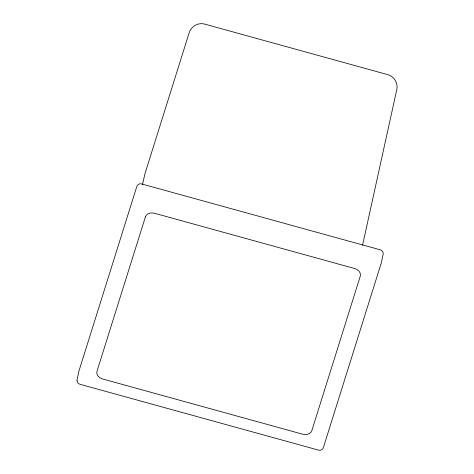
<?xml version="1.0" encoding="UTF-8"?>
<svg xmlns="http://www.w3.org/2000/svg" width="474" height="474" viewBox="0 0 474 474"><rect width="100%" height="100%" fill="white"/><g stroke="black" fill="none" stroke-linecap="round" stroke-linejoin="round"><path stroke-width="0.71" d="M142.473 184.901L144.848 174.082L189.132 32.896C190.969 26.39 198.114 22.237 204.655 24.091L387.738 74.631C394.338 76.326 398.462 83.637 396.655 90.184L362.551 245.301M76.984 380.314L77.706 382.838L79.762 384.213L318.741 450.181C320.702 450.738 322.841 449.494 323.392 447.539L381.191 263.26L383.111 254.532C383.656 252.571 382.417 250.373 380.438 249.869L141.459 183.894C139.498 183.343 137.353 184.587 136.802 186.537L79.004 370.822L76.984 380.314M145.405 216.896L96.986 371.272A7.614 5.919 12.4 0 0 102.544 378.951L302.738 434.22A7.614 5.919 12.4 0 0 311.845 430.588L360.264 276.212A7.614 5.919 12.4 0 0 354.706 268.533L154.512 213.264A7.614 5.919 12.4 0 0 145.405 216.896"/></g></svg>
